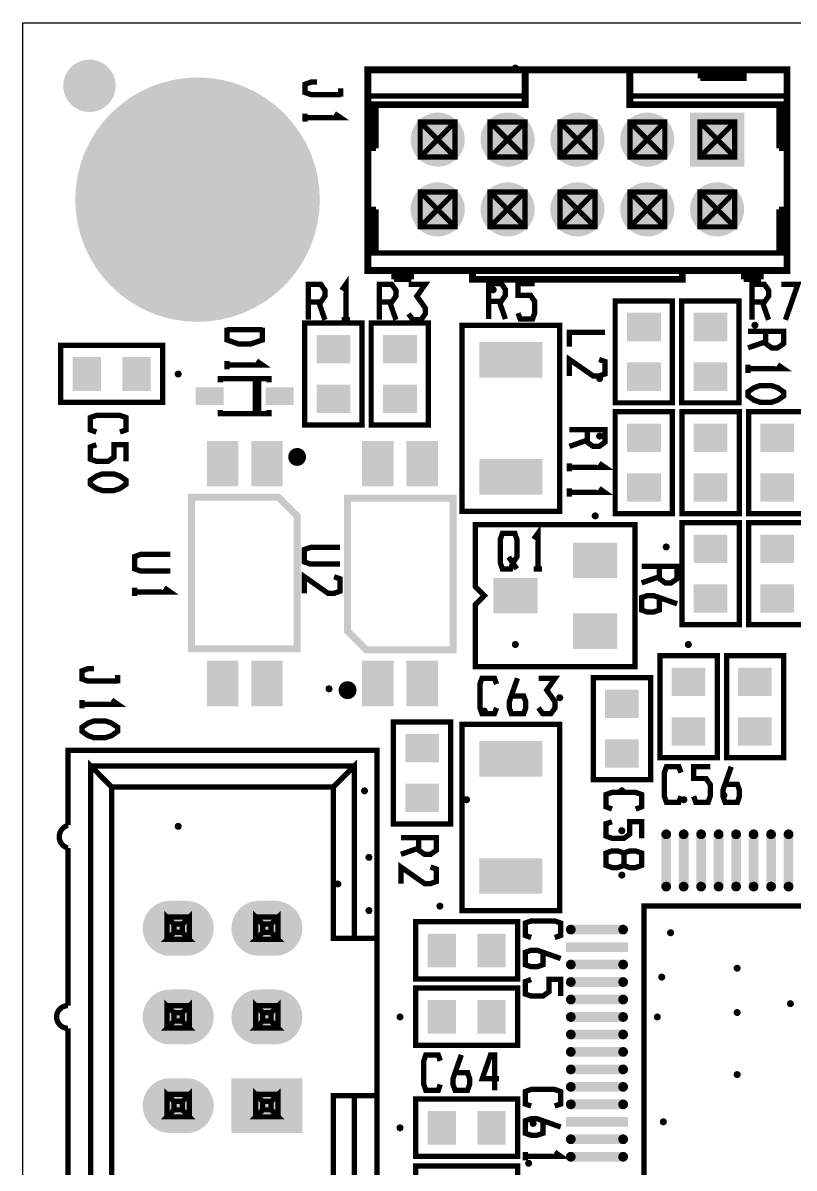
# Model space of a CAD drawing. Extents: x 0 to 118, y -6 to 50.
# Drawn here: x 0 to 22.08, y 17.26 to 50.06 of the extents above; entities that cross this region are included whole.
import ezdxf

# ---------------------------------------------------------------- set-up
doc = ezdxf.new("R2010")
doc.units = 0
doc.header["$MEASUREMENT"] = 0
doc.layers.get('0').update_dxf_attribs({"linetype": 'CONTINUOUS'})
for name, color, linetype in [('22-304-0_DRD', 1, 'CONTINUOUS'), ('22-304-0_SMT', 254, 'CONTINUOUS'), ('22-304-0_SST', 1, 'CONTINUOUS'), ('THRUHOLE_TAP', 11, 'CONTINUOUS')]:
    doc.layers.add(name, color=color, linetype=linetype)

# ---------------------------------------------------------------- blocks, each defined once
blk = doc.blocks.new('RECTANGLE_2')
blk.add_solid([(0.4826, 0.4064), (0.4826, -0.4064), (-0.4826, 0.4064), (-0.4826, -0.4064)])
blk = doc.blocks.new('RECTANGLE_5')
blk.add_solid([(0.9017, 0.508), (0.9017, -0.508), (-0.9017, 0.508), (-0.9017, -0.508)])
blk = doc.blocks.new('RECTANGLE_6')
blk.add_solid([(0.4064, 0.4826), (0.4064, -0.4826), (-0.4064, 0.4826), (-0.4064, -0.4826)])
blk = doc.blocks.new('RECTANGLE_13')
blk.add_solid([(0.40005, 0.25019), (0.40005, -0.25019), (-0.40005, 0.25019), (-0.40005, -0.25019)])
blk = doc.blocks.new('ROUND_18')
at = {"const_width": 3.50012}
blk.add_lwpolyline([(-1.75006, 0, 1), (1.75006, 0, 1)], format="xyb", close=True, dxfattribs=at)
blk = doc.blocks.new('ROUND_20')
at = {"const_width": 0.7747}
blk.add_lwpolyline([(-0.38735, 0, 1), (0.38735, 0, 1)], format="xyb", close=True, dxfattribs=at)
blk = doc.blocks.new('SQUARE_21')
blk.add_solid([(0.7747, 0.7747), (0.7747, -0.7747), (-0.7747, 0.7747), (-0.7747, -0.7747)])
blk = doc.blocks.new('ROUND_22')
at = {"const_width": 0.7493}
blk.add_lwpolyline([(-0.37465, 0, 1), (0.37465, 0, 1)], format="xyb", close=True, dxfattribs=at)
blk = doc.blocks.new('OBLONG_26')
at = {"const_width": 1.5748}
blk.add_lwpolyline([(0.2286, 0), (-0.2286, 0)], dxfattribs=at)
at = {"const_width": 0.7874}
for points in [[(-0.6223, 0, 1), (0.1651, 0, 1)], [(-0.1651, 0, 1), (0.6223, 0, 1)]]:
    blk.add_lwpolyline(points, format="xyb", close=True, dxfattribs=at)
blk = doc.blocks.new('RECTANGLE_27')
blk.add_solid([(1.016, 0.7874), (1.016, -0.7874), (-1.016, 0.7874), (-1.016, -0.7874)])
blk = doc.blocks.new('RECTANGLE_30')
blk.add_solid([(0.635, 0.508), (0.635, -0.508), (-0.635, 0.508), (-0.635, -0.508)])
blk = doc.blocks.new('RECTANGLE_35')
blk.add_solid([(0.44958, 0.65024), (0.44958, -0.65024), (-0.44958, 0.65024), (-0.44958, -0.65024)])
blk = doc.blocks.new('OBLONG_46')
at = {"const_width": 0.2794}
blk.add_lwpolyline([(0.7493, 0), (-0.7493, 0)], dxfattribs=at)
at = {"const_width": 0.1397}
for points in [[(-0.81915, 0, 1), (-0.67945, 0, 1)], [(0.67945, 0, 1), (0.81915, 0, 1)]]:
    blk.add_lwpolyline(points, format="xyb", close=True, dxfattribs=at)
blk = doc.blocks.new('RECTANGLE_47')
blk.add_solid([(0.889, 0.1397), (0.889, -0.1397), (-0.889, 0.1397), (-0.889, -0.1397)])
blk = doc.blocks.new('OBLONG_48')
at = {"const_width": 0.2794}
blk.add_lwpolyline([(0, 0.7493), (0, -0.7493)], dxfattribs=at)
at = {"const_width": 0.1397}
for points in [[(-0.06985, 0.7493, 1), (0.06985, 0.7493, 1)], [(-0.06985, -0.7493, 1), (0.06985, -0.7493, 1)]]:
    blk.add_lwpolyline(points, format="xyb", close=True, dxfattribs=at)
blk = doc.blocks.new('ROUND_87')
at = {"const_width": 0.10033}
blk.add_lwpolyline([(-0.050164, 0, 1), (0.050164, 0, 1)], format="xyb", close=True, dxfattribs=at)
blk = doc.blocks.new('ROUND_90')
at = {"const_width": 0.54991}
blk.add_lwpolyline([(-0.274954, 0, 1), (0.274954, 0, 1)], format="xyb", close=True, dxfattribs=at)
blk = doc.blocks.new('ROUND_91')
at = {"const_width": 0.40005}
blk.add_lwpolyline([(-0.200024, 0, 1), (0.200024, 0, 1)], format="xyb", close=True, dxfattribs=at)
blk = doc.blocks.new('ROUND_83')
at = {"const_width": 1.75006}
blk.add_lwpolyline([(-0.87503, 0, 1), (0.87503, 0, 1)], format="xyb", close=True, dxfattribs=at)

msp = doc.modelspace()

# ---------------------------------------------------------------- linework, layer by layer
at = {"layer": '22-304-0_DRD'}
for p, q in [((0, 0), (0, 50.06086)), ((0, 50.06086), (117.99062, 50.06086))]:
    msp.add_line(p, q, dxfattribs=at)
at = {"layer": '22-304-0_SST'}
for points, const_width in [([(14.3764, 48.71974), (14.3764, 47.71898), (9.87552, 47.71898)], 0.19812), ([(21.3741, 48.71974), (9.87552, 48.71974), (9.87552, 42.96918), (21.87448, 42.96918), (21.87448, 48.71974), (21.3741, 48.71974)], 0.19812), ([(17.3736, 48.71974), (17.3736, 47.71898), (21.87448, 47.71898)], 0.19812), ([(20.64004, 48.72228), (20.64004, 48.47082), (19.38782, 48.47082)], 0.14986), ([(19.38782, 48.72228), (19.38782, 48.47082)], 0.14986), ([(20.64004, 48.72228), (19.38782, 48.72228)], 0.14986), ([(20.64004, 48.67656), (19.38782, 48.67656)], 0.14986), ([(20.64004, 48.54194), (19.38782, 48.54194)], 0.14986), ([(19.45894, 48.72228), (19.45894, 48.47082)], 0.14986), ([(19.59356, 48.72228), (19.59356, 48.47082)], 0.14986), ([(19.72818, 48.72228), (19.72818, 48.47082)], 0.14986), ([(19.86026, 48.72228), (19.86026, 48.47082)], 0.14986), ([(19.99488, 48.72228), (19.99488, 48.47082)], 0.14986), ([(20.1295, 48.72228), (20.1295, 48.47082)], 0.14986), ([(20.26412, 48.72228), (20.26412, 48.47082)], 0.14986), ([(20.39874, 48.72228), (20.39874, 48.47082)], 0.14986), ([(20.53082, 48.72228), (20.53082, 48.47082)], 0.14986), ([(8.41502, 48.36414), (8.24484, 48.36414), (8.0772, 48.30318), (8.0772, 48.06696), (8.24484, 48.00854), (9.0932, 48.00854)], 0.1524), ([(9.0932, 47.94758), (9.0932, 48.18634)], 0.1524), ([(14.37386, 47.97044), (9.87552, 47.97044)], 0.14986), ([(17.37614, 47.97044), (21.87448, 47.97044)], 0.14986), ([(10.1092, 47.72152), (9.85774, 47.72152), (9.85774, 46.4693)], 0.14986), ([(10.1092, 47.6123), (9.85774, 47.6123)], 0.14986), ([(9.92886, 47.72152), (9.92886, 46.4693)], 0.14986), ([(10.06348, 47.72152), (10.06348, 46.4693)], 0.14986), ([(10.1092, 47.72152), (10.1092, 46.4693)], 0.14986), ([(21.89226, 47.72152), (21.6408, 47.72152), (21.6408, 46.4693)], 0.14986), ([(21.89226, 47.6123), (21.6408, 47.6123)], 0.14986), ([(21.71192, 47.72152), (21.71192, 46.4693)], 0.14986), ([(21.84654, 47.72152), (21.84654, 46.4693)], 0.14986), ([(21.89226, 47.72152), (21.89226, 46.4693)], 0.14986), ([(8.0772, 47.22876), (8.0772, 47.46498)], 0.1524), ([(8.0772, 47.34814), (9.0932, 47.34814), (8.92302, 47.46498)], 0.1524), ([(10.1092, 47.48022), (9.85774, 47.48022)], 0.14986), ([(10.1092, 47.3456), (9.85774, 47.3456)], 0.14986), ([(10.1092, 47.21098), (9.85774, 47.21098)], 0.14986), ([(12.37234, 46.22038), (12.37234, 47.22114), (11.37158, 47.22114), (11.37158, 46.22038), (12.37234, 46.22038)], 0.14986), ([(12.37234, 47.22114), (11.37158, 46.22038)], 0.14986), ([(11.37158, 47.22114), (12.37234, 46.22038)], 0.14986), ([(13.3731, 47.22114), (14.37386, 46.22038)], 0.14986), ([(14.37386, 47.22114), (13.3731, 46.22038)], 0.14986), ([(14.37386, 46.22038), (14.37386, 47.22114), (13.3731, 47.22114), (13.3731, 46.22038), (14.37386, 46.22038)], 0.14986), ([(16.37538, 46.22038), (16.37538, 47.22114), (15.37462, 47.22114), (15.37462, 46.22038), (16.37538, 46.22038)], 0.14986), ([(15.37462, 47.22114), (16.37538, 46.22038)], 0.14986), ([(16.37538, 47.22114), (15.37462, 46.22038)], 0.14986), ([(18.3769, 47.22114), (17.37614, 46.22038)], 0.14986), ([(17.37614, 47.22114), (18.3769, 46.22038)], 0.14986), ([(18.3769, 46.22038), (18.3769, 47.22114), (17.37614, 47.22114), (17.37614, 46.22038), (18.3769, 46.22038)], 0.14986), ([(20.37842, 46.22038), (20.37842, 47.22114), (19.37766, 47.22114), (19.37766, 46.22038), (20.37842, 46.22038)], 0.14986), ([(19.37766, 47.22114), (20.37842, 46.22038)], 0.14986), ([(20.37842, 47.22114), (19.37766, 46.22038)], 0.14986), ([(21.89226, 47.48022), (21.6408, 47.48022)], 0.14986), ([(21.89226, 47.3456), (21.6408, 47.3456)], 0.14986), ([(21.89226, 47.21098), (21.6408, 47.21098)], 0.14986), ([(10.1092, 47.07636), (9.85774, 47.07636)], 0.14986), ([(10.1092, 46.94174), (9.85774, 46.94174)], 0.14986), ([(21.89226, 47.07636), (21.6408, 47.07636)], 0.14986), ([(21.89226, 46.94174), (21.6408, 46.94174)], 0.14986), ([(10.1092, 46.80966), (9.85774, 46.80966)], 0.14986), ([(10.1092, 46.67504), (9.85774, 46.67504)], 0.14986), ([(10.1092, 46.54042), (9.85774, 46.54042)], 0.14986), ([(21.89226, 46.80966), (21.6408, 46.80966)], 0.14986), ([(21.89226, 46.67504), (21.6408, 46.67504)], 0.14986), ([(21.89226, 46.54042), (21.6408, 46.54042)], 0.14986), ([(10.1092, 46.4693), (9.85774, 46.4693)], 0.14986), ([(21.89226, 46.4693), (21.6408, 46.4693)], 0.14986), ([(12.37234, 44.21886), (12.37234, 45.21962), (11.37158, 45.21962), (11.37158, 44.21886), (12.37234, 44.21886)], 0.14986), ([(11.37158, 45.21962), (12.37234, 44.21886)], 0.14986), ([(12.37234, 45.21962), (11.37158, 44.21886)], 0.14986), ([(14.37386, 44.21886), (14.37386, 45.21962), (13.3731, 45.21962), (13.3731, 44.21886), (14.37386, 44.21886)], 0.14986), ([(13.3731, 45.21962), (14.37386, 44.21886)], 0.14986), ([(14.37386, 45.21962), (13.3731, 44.21886)], 0.14986), ([(16.37538, 44.21886), (16.37538, 45.21962), (15.37462, 45.21962), (15.37462, 44.21886), (16.37538, 44.21886)], 0.14986), ([(15.37462, 45.21962), (16.37538, 44.21886)], 0.14986), ([(16.37538, 45.21962), (15.37462, 44.21886)], 0.14986), ([(18.3769, 44.21886), (18.3769, 45.21962), (17.37614, 45.21962), (17.37614, 44.21886), (18.3769, 44.21886)], 0.14986), ([(17.37614, 45.21962), (18.3769, 44.21886)], 0.14986), ([(18.3769, 45.21962), (17.37614, 44.21886)], 0.14986), ([(20.37842, 45.21962), (19.37766, 44.21886)], 0.14986), ([(20.37842, 44.21886), (20.37842, 45.21962), (19.37766, 45.21962), (19.37766, 44.21886), (20.37842, 44.21886)], 0.14986), ([(19.37766, 45.21962), (20.37842, 44.21886)], 0.14986), ([(9.85774, 44.71924), (9.85774, 43.46702)], 0.14986), ([(10.1092, 44.71924), (9.85774, 44.71924)], 0.14986), ([(10.1092, 44.61002), (9.85774, 44.61002)], 0.14986), ([(9.92886, 44.71924), (9.92886, 43.46702)], 0.14986), ([(10.06348, 44.71924), (10.06348, 43.46702)], 0.14986), ([(10.1092, 44.71924), (10.1092, 43.46702)], 0.14986), ([(21.6408, 44.71924), (21.6408, 43.46702)], 0.14986), ([(21.89226, 44.71924), (21.6408, 44.71924)], 0.14986), ([(21.89226, 44.61002), (21.6408, 44.61002)], 0.14986), ([(21.71192, 44.71924), (21.71192, 43.46702)], 0.14986), ([(21.84654, 44.71924), (21.84654, 43.46702)], 0.14986), ([(21.89226, 44.71924), (21.89226, 43.46702)], 0.14986), ([(10.1092, 44.47794), (9.85774, 44.47794)], 0.14986), ([(10.1092, 44.34332), (9.85774, 44.34332)], 0.14986), ([(10.1092, 44.2087), (9.85774, 44.2087)], 0.14986), ([(21.89226, 44.47794), (21.6408, 44.47794)], 0.14986), ([(21.89226, 44.34332), (21.6408, 44.34332)], 0.14986), ([(21.89226, 44.2087), (21.6408, 44.2087)], 0.14986), ([(10.1092, 44.07408), (9.85774, 44.07408)], 0.14986), ([(10.1092, 43.93946), (9.85774, 43.93946)], 0.14986), ([(21.89226, 44.07408), (21.6408, 44.07408)], 0.14986), ([(21.89226, 43.93946), (21.6408, 43.93946)], 0.14986), ([(10.1092, 43.80738), (9.85774, 43.80738)], 0.14986), ([(10.1092, 43.67276), (9.85774, 43.67276)], 0.14986), ([(21.89226, 43.80738), (21.6408, 43.80738)], 0.14986), ([(21.89226, 43.67276), (21.6408, 43.67276)], 0.14986), ([(10.1092, 43.53814), (9.85774, 43.53814)], 0.14986), ([(10.1092, 43.46702), (9.85774, 43.46702)], 0.14986), ([(9.87552, 43.46956), (21.87448, 43.46956)], 0.14986), ([(21.89226, 43.53814), (21.6408, 43.53814)], 0.14986), ([(21.89226, 43.46702), (21.6408, 43.46702)], 0.14986), ([(10.62228, 42.96918), (10.62228, 42.71772)], 0.14986), ([(11.12266, 42.96918), (10.62228, 42.96918)], 0.14986), ([(11.12266, 42.92346), (10.62228, 42.92346)], 0.14986), ([(10.6934, 42.96918), (10.6934, 42.71772)], 0.14986), ([(10.82802, 42.96918), (10.82802, 42.71772)], 0.14986), ([(10.9601, 42.96918), (10.9601, 42.71772)], 0.14986), ([(11.09472, 42.96918), (11.09472, 42.71772)], 0.14986), ([(11.12266, 42.96918), (11.12266, 42.71772)], 0.14986), ([(19.87804, 42.96918), (18.87728, 42.96918), (18.87728, 42.71772), (12.87272, 42.71772), (12.87272, 42.96918)], 0.19812), ([(21.13026, 42.96918), (20.62988, 42.96918), (20.62988, 42.71772)], 0.14986), ([(21.13026, 42.92346), (20.62988, 42.92346)], 0.14986), ([(20.69846, 42.96918), (20.69846, 42.71772)], 0.14986), ([(20.83308, 42.96918), (20.83308, 42.71772)], 0.14986), ([(20.9677, 42.96918), (20.9677, 42.71772)], 0.14986), ([(21.10232, 42.96918), (21.10232, 42.71772)], 0.14986), ([(21.13026, 42.96918), (21.13026, 42.71772)], 0.14986), ([(8.17118, 42.06494), (8.52678, 42.06494), (8.64616, 42.23512), (8.64616, 42.40276), (8.52678, 42.57294), (8.17118, 42.57294), (8.17118, 41.55694)], 0.1524), ([(9.2456, 41.55694), (9.2456, 42.57294), (9.12876, 42.40276)], 0.1524), ([(10.20318, 42.06494), (10.55878, 42.06494), (10.67816, 42.23512), (10.67816, 42.40276), (10.55878, 42.57294), (10.20318, 42.57294), (10.20318, 41.55694)], 0.1524), ([(11.12266, 42.78884), (10.62228, 42.78884)], 0.14986), ([(11.12266, 42.71772), (10.62228, 42.71772)], 0.14986), ([(11.04138, 41.72712), (11.16076, 41.55694), (11.39698, 41.55694), (11.51636, 41.72712), (11.51636, 41.89476), (11.2776, 42.23512), (11.51636, 42.57294), (11.04138, 42.57294)], 0.1524), ([(13.33754, 42.0878), (13.69314, 42.0878), (13.81252, 42.25544), (13.81252, 42.42562), (13.69314, 42.5958), (13.33754, 42.5958), (13.33754, 41.5798)], 0.1524), ([(14.17574, 41.74744), (14.23416, 41.5798), (14.58976, 41.5798), (14.65072, 41.74744), (14.65072, 42.0878), (14.53134, 42.25544), (14.17574, 42.25544), (14.17574, 42.5958), (14.65072, 42.5958)], 0.1524), ([(21.13026, 42.78884), (20.62988, 42.78884)], 0.14986), ([(21.13026, 42.71772), (20.62988, 42.71772)], 0.14986), ([(20.87118, 42.06494), (21.22678, 42.06494), (21.34616, 42.23512), (21.34616, 42.40276), (21.22678, 42.57294), (20.87118, 42.57294), (20.87118, 41.55694)], 0.1524), ([(21.82876, 41.55694), (22.18436, 42.57294), (21.70938, 42.57294)], 0.1524), ([(8.46836, 42.06494), (8.64616, 41.55694)], 0.1524), ([(10.50036, 42.06494), (10.67816, 41.55694)], 0.1524), ([(13.63472, 42.0878), (13.81252, 41.5798)], 0.1524), ([(16.9545, 42.1005), (16.9545, 39.1795), (18.5928, 39.1795), (18.5928, 42.1005), (16.9545, 42.1005)], 0.1524), ([(18.8595, 42.1005), (18.8595, 39.1795), (20.4978, 39.1795), (20.4978, 42.1005), (18.8595, 42.1005)], 0.1524), ([(21.16836, 42.06494), (21.34616, 41.55694)], 0.1524), ([(5.842, 41.33596), (5.842, 40.98036), (6.17982, 40.86352), (6.51764, 40.86352), (6.858, 40.98036), (6.858, 41.33596)], 0.1524), ([(5.842, 41.27754), (6.858, 41.27754)], 0.1524), ([(8.0645, 41.4655), (8.0645, 38.5445), (9.7028, 38.5445), (9.7028, 41.4655), (8.0645, 41.4655)], 0.1524), ([(9.36498, 41.55694), (9.12876, 41.55694)], 0.1524), ([(9.9695, 41.4655), (9.9695, 38.5445), (11.6078, 38.5445), (11.6078, 41.4655), (9.9695, 41.4655)], 0.1524), ([(15.367, 36.068), (12.573, 36.068), (12.573, 41.402), (15.367, 41.402), (15.367, 36.068)], 0.1524), ([(15.6464, 40.78732), (15.6464, 41.20134), (16.6624, 41.20134)], 0.1524), ([(21.26742, 41.22928), (21.26742, 40.87368), (21.43506, 40.7543), (21.60524, 40.7543), (21.77542, 40.87368), (21.77542, 41.22928), (20.75942, 41.22928)], 0.1524), ([(21.26742, 40.9321), (20.75942, 40.7543)], 0.1524), ([(4.0005, 40.8305), (1.0795, 40.8305), (1.0795, 39.1922), (4.0005, 39.1922), (4.0005, 40.8305)], 0.1524), ([(5.842, 40.14216), (5.842, 40.38092)], 0.1524), ([(5.842, 40.26154), (6.858, 40.26154), (6.68782, 40.38092)], 0.1524), ([(15.6464, 39.94912), (15.6464, 40.42156), (16.32458, 39.94912), (16.49476, 39.94912), (16.6624, 40.00754), (16.6624, 40.36314), (16.49476, 40.42156)], 0.1524), ([(20.75942, 40.03548), (20.75942, 40.2717)], 0.1524), ([(20.75942, 40.15486), (21.77542, 40.15486), (21.60524, 40.2717)], 0.1524), ([(7.0485, 39.76878), (7.0485, 39.87038), (5.6515, 39.87038), (5.6515, 39.76878)], 0.1524), ([(6.74878, 38.86962), (6.64972, 38.86962), (6.64972, 39.87038), (6.74878, 39.87038), (6.74878, 38.86962)], 0.1524), ([(20.75942, 39.49446), (20.92706, 39.6113), (21.09724, 39.67226), (21.43506, 39.67226), (21.60524, 39.6113), (21.77542, 39.49446), (21.77542, 39.37508), (21.60524, 39.2557), (21.43506, 39.19728), (21.09724, 39.19728), (20.92706, 39.2557), (20.75942, 39.37508), (20.75942, 39.49446)], 0.1524), ([(5.6515, 38.97122), (5.6515, 38.86962), (7.0485, 38.86962), (7.0485, 38.97122)], 0.1524), ([(2.10312, 38.34384), (1.93294, 38.40226), (1.93294, 38.75786), (2.10312, 38.81882), (2.77876, 38.81882), (2.94894, 38.75786), (2.94894, 38.40226), (2.77876, 38.34384)], 0.1524), ([(16.9545, 38.9255), (16.9545, 36.0045), (18.5928, 36.0045), (18.5928, 38.9255), (16.9545, 38.9255)], 0.1524), ([(20.5105, 36.0045), (20.5105, 38.9255), (18.8722, 38.9255), (18.8722, 36.0045), (20.5105, 36.0045)], 0.1524), ([(22.4155, 36.0045), (22.4155, 38.9255), (20.7772, 38.9255), (20.7772, 36.0045), (22.4155, 36.0045)], 0.1524), ([(16.1544, 38.40734), (16.1544, 38.05174), (16.32458, 37.93236), (16.49476, 37.93236), (16.6624, 38.05174), (16.6624, 38.40734), (15.6464, 38.40734)], 0.1524), ([(2.10312, 37.98062), (1.93294, 37.91966), (1.93294, 37.56406), (2.10312, 37.50564), (2.44094, 37.50564), (2.61112, 37.62502), (2.61112, 37.98062), (2.94894, 37.98062), (2.94894, 37.50564)], 0.1524), ([(16.1544, 38.11016), (15.6464, 37.93236)], 0.1524), ([(8.01878, 37.68852), (7.68096, 37.68852)], 0.1524), ([(7.7724, 37.79012), (7.7724, 37.46754)], 0.1524), ([(7.90956, 37.79774), (7.90956, 37.45992)], 0.1524), ([(8.01116, 37.55136), (7.68858, 37.55136)], 0.1524), ([(15.6464, 37.21354), (15.6464, 37.44976)], 0.1524), ([(15.6464, 37.33292), (16.6624, 37.33292), (16.49476, 37.44976)], 0.1524), ([(1.93294, 36.96462), (2.10312, 37.08146), (2.27076, 37.14242), (2.61112, 37.14242), (2.77876, 37.08146), (2.94894, 36.96462), (2.94894, 36.84524), (2.77876, 36.72586), (2.61112, 36.66744), (2.27076, 36.66744), (2.10312, 36.72586), (1.93294, 36.84524), (1.93294, 36.96462)], 0.1524), ([(15.6464, 36.49472), (15.6464, 36.73094)], 0.1524), ([(15.6464, 36.61156), (16.6624, 36.61156), (16.49476, 36.73094)], 0.1524), ([(7.8486, 35.941), (7.8486, 32.131), (4.826, 32.131), (4.826, 36.4744), (7.3152, 36.4744), (7.8486, 35.941)], 0.20066), ([(9.2964, 32.639), (9.2964, 36.449), (12.319, 36.449), (12.319, 32.1056), (9.8298, 32.1056), (9.2964, 32.639)], 0.20066), ([(17.526, 31.623), (17.526, 35.687), (12.954, 35.687), (12.954, 33.909), (13.208, 33.655), (12.954, 33.401), (12.954, 31.623), (17.526, 31.623)], 0.1524), ([(20.5105, 32.8295), (20.5105, 35.7505), (18.8722, 35.7505), (18.8722, 32.8295), (20.5105, 32.8295)], 0.1524), ([(22.4155, 32.8295), (22.4155, 35.7505), (20.7772, 35.7505), (20.7772, 32.8295), (22.4155, 32.8295)], 0.1524), ([(13.66774, 34.5948), (13.72616, 34.42462), (13.96238, 34.42462), (14.02334, 34.5948), (14.14018, 34.76498), (14.14018, 35.27298), (14.08176, 35.44062), (13.72616, 35.44062), (13.66774, 35.27298), (13.66774, 34.5948)], 0.1524), ([(14.74216, 34.42462), (14.74216, 35.44062), (14.62278, 35.27298)], 0.1524), ([(9.07542, 34.56178), (8.2296, 34.56178), (8.05942, 34.62274), (8.05942, 34.97834), (8.2296, 35.03676), (9.07542, 35.03676)], 0.1524), ([(4.2164, 34.36366), (3.36804, 34.36366), (3.2004, 34.42208), (3.2004, 34.77768), (3.36804, 34.83864), (4.2164, 34.83864)], 0.1524), ([(13.90396, 34.76498), (14.14018, 34.42462)], 0.1524), ([(14.86154, 34.42462), (14.62278, 34.42462)], 0.1524), ([(18.21942, 34.49828), (18.21942, 34.14268), (18.38706, 34.0233), (18.55724, 34.0233), (18.72742, 34.14268), (18.72742, 34.49828), (17.71142, 34.49828)], 0.1524), ([(8.05942, 33.72358), (8.05942, 34.19856), (8.7376, 33.72358), (8.90778, 33.72358), (9.07542, 33.78454), (9.07542, 34.14014), (8.90778, 34.19856)], 0.1524), ([(18.21942, 34.2011), (17.71142, 34.0233)], 0.1524), ([(3.2004, 33.64484), (3.2004, 33.88106)], 0.1524), ([(3.2004, 33.76168), (4.2164, 33.76168), (4.04622, 33.88106)], 0.1524), ([(18.21942, 33.60166), (18.21942, 33.24606), (18.04924, 33.1851), (17.87906, 33.1851), (17.71142, 33.24606), (17.71142, 33.60166), (17.87906, 33.66008), (18.04924, 33.66008), (18.72742, 33.42386)], 0.1524), ([(19.8755, 29.0195), (19.8755, 31.9405), (18.2372, 31.9405), (18.2372, 29.0195), (19.8755, 29.0195)], 0.1524), ([(21.7805, 29.0195), (21.7805, 31.9405), (20.1422, 31.9405), (20.1422, 29.0195), (21.7805, 29.0195)], 0.1524), ([(2.032, 31.56458), (1.86182, 31.56458), (1.69418, 31.50362), (1.69418, 31.2674), (1.86182, 31.20898), (2.71018, 31.20898)], 0.1524), ([(2.71018, 31.14802), (2.71018, 31.38678)], 0.1524), ([(9.21512, 31.11246), (9.21512, 30.78734)], 0.1524), ([(9.35228, 31.12008), (9.35228, 30.77972)], 0.1524), ([(13.55852, 30.44444), (13.49756, 30.2768), (13.14196, 30.2768), (13.08354, 30.44444), (13.08354, 31.12262), (13.14196, 31.2928), (13.49756, 31.2928), (13.55852, 31.12262)], 0.1524), ([(13.98016, 30.7848), (14.33576, 30.7848), (14.39672, 30.61462), (14.39672, 30.44444), (14.33576, 30.2768), (13.98016, 30.2768), (13.92174, 30.44444), (13.92174, 30.61462), (14.15796, 31.2928)], 0.1524), ([(14.75994, 30.44444), (14.87932, 30.2768), (15.11554, 30.2768), (15.23492, 30.44444), (15.23492, 30.61462), (14.99616, 30.95244), (15.23492, 31.2928), (14.75994, 31.2928)], 0.1524), ([(17.9705, 28.3845), (17.9705, 31.3055), (16.3322, 31.3055), (16.3322, 28.3845), (17.9705, 28.3845)], 0.1524), ([(9.46404, 31.00832), (9.12368, 31.00832)], 0.1524), ([(9.45642, 30.87116), (9.1313, 30.87116)], 0.1524), ([(1.69418, 30.4292), (1.69418, 30.66542)], 0.1524), ([(1.69418, 30.54858), (2.71018, 30.54858), (2.54, 30.66542)], 0.1524), ([(1.69418, 29.88818), (1.86182, 30.00502), (2.032, 30.06598), (2.36982, 30.06598), (2.54, 30.00502), (2.71018, 29.88818), (2.71018, 29.7688), (2.54, 29.64942), (2.36982, 29.591), (2.032, 29.591), (1.86182, 29.64942), (1.69418, 29.7688), (1.69418, 29.88818)], 0.1524), ([(10.6045, 30.0355), (10.6045, 27.1145), (12.2428, 27.1145), (12.2428, 30.0355), (10.6045, 30.0355)], 0.1524), ([(15.367, 24.638), (12.573, 24.638), (12.573, 29.972), (15.367, 29.972), (15.367, 24.638)], 0.1524), ([(1.29032, 27.07894), (1.29032, 29.23032), (10.13968, 29.23032), (10.13968, 23.84044), (9.48944, 23.84044), (9.48944, 28.78074), (8.89, 28.17876), (2.54, 28.17876)], 0.1524), ([(2.54, 14.9987), (2.54, 28.17876), (1.94056, 28.78074), (1.94056, 14.39926), (2.54, 14.9987), (8.89, 14.9987), (9.48944, 14.39926), (1.94056, 14.39926)], 0.1524), ([(9.48944, 28.78074), (1.94056, 28.78074)], 0.1524), ([(18.83664, 27.91206), (18.77822, 27.74188), (18.42262, 27.74188), (18.36166, 27.91206), (18.36166, 28.5877), (18.42262, 28.75788), (18.77822, 28.75788), (18.83664, 28.5877)], 0.1524), ([(19.19986, 27.91206), (19.26082, 27.74188), (19.61642, 27.74188), (19.67484, 27.91206), (19.67484, 28.24988), (19.55546, 28.42006), (19.19986, 28.42006), (19.19986, 28.75788), (19.67484, 28.75788)], 0.1524), ([(20.09902, 28.24988), (20.45462, 28.24988), (20.51304, 28.0797), (20.51304, 27.91206), (20.45462, 27.74188), (20.09902, 27.74188), (20.03806, 27.91206), (20.03806, 28.0797), (20.27682, 28.75788)], 0.1524), ([(8.89, 28.17876), (8.89, 23.84044), (9.48944, 23.84044)], 0.1524), ([(16.86306, 27.5463), (16.69542, 27.60726), (16.69542, 27.96286), (16.86306, 28.02128), (17.54124, 28.02128), (17.71142, 27.96286), (17.71142, 27.60726), (17.54124, 27.5463)], 0.1524), ([(16.86306, 27.18308), (16.69542, 27.12466), (16.69542, 26.76906), (16.86306, 26.7081), (17.20342, 26.7081), (17.37106, 26.82748), (17.37106, 27.18308), (17.71142, 27.18308), (17.71142, 26.7081)], 0.1524), ([(11.3284, 26.72334), (11.3284, 26.36774), (11.49858, 26.24836), (11.66876, 26.24836), (11.8364, 26.36774), (11.8364, 26.72334), (10.8204, 26.72334)], 0.1524), ([(1.29032, 21.91512), (1.29032, 26.4287)], 0.1524), ([(11.3284, 26.42616), (10.8204, 26.24836)], 0.1524), ([(17.20342, 25.93086), (17.37106, 25.8699), (17.54124, 25.8699), (17.71142, 25.93086), (17.71142, 26.28646), (17.54124, 26.34488), (17.37106, 26.34488), (17.20342, 26.28646), (17.20342, 25.93086), (17.03324, 25.8699), (16.86306, 25.8699), (16.69542, 25.93086), (16.69542, 26.28646), (16.86306, 26.34488), (17.03324, 26.34488), (17.20342, 26.28646)], 0.1524), ([(10.8204, 25.41016), (10.8204, 25.88514), (11.49858, 25.41016), (11.66876, 25.41016), (11.8364, 25.47112), (11.8364, 25.82672), (11.66876, 25.88514)], 0.1524), ([(4.32562, 24.01062), (4.12496, 23.80996), (4.76504, 23.80996), (4.56438, 24.01062), (4.32562, 24.01062), (4.32562, 24.24938), (4.12496, 24.45004), (4.12496, 23.80996)], 0.1524), ([(4.32562, 24.24938), (4.56438, 24.24938), (4.76504, 24.45004), (4.76504, 23.80996)], 0.1524), ([(6.86562, 24.01062), (6.66496, 23.80996), (7.30504, 23.80996), (7.10438, 24.01062), (6.86562, 24.01062), (6.86562, 24.24938), (6.66496, 24.45004), (6.66496, 23.80996)], 0.1524), ([(6.86562, 24.24938), (7.10438, 24.24938), (7.30504, 24.45004), (7.30504, 23.80996)], 0.1524), ([(18.923, 15.875), (26.67, 15.875), (26.67, 24.765), (17.78, 24.765), (17.78, 17.018), (18.923, 15.875)], 0.1524), ([(4.12496, 24.45004), (4.76504, 24.45004)], 0.1524), ([(4.56438, 24.01062), (4.56438, 24.24938)], 0.1524), ([(6.66496, 24.45004), (7.30504, 24.45004)], 0.1524), ([(7.10438, 24.01062), (7.10438, 24.24938)], 0.1524), ([(14.1605, 24.3205), (11.2395, 24.3205), (11.2395, 22.6822), (14.1605, 22.6822), (14.1605, 24.3205)], 0.1524), ([(14.54912, 23.86584), (14.37894, 23.92426), (14.37894, 24.27986), (14.54912, 24.34082), (15.22476, 24.34082), (15.39494, 24.27986), (15.39494, 23.92426), (15.22476, 23.86584)], 0.1524), ([(10.13968, 23.84044), (10.13968, 19.33956), (10.13968, 13.94968), (1.29032, 13.94968), (1.29032, 16.09852)], 0.1524), ([(14.88694, 23.44166), (14.88694, 23.08606), (14.71676, 23.02764), (14.54912, 23.02764), (14.37894, 23.08606), (14.37894, 23.44166), (14.54912, 23.50262), (14.71676, 23.50262), (15.39494, 23.26386)], 0.1524), ([(14.54912, 22.66442), (14.37894, 22.60346), (14.37894, 22.24786), (14.54912, 22.18944), (14.88694, 22.18944), (15.05712, 22.30882), (15.05712, 22.66442), (15.39494, 22.66442), (15.39494, 22.18944)], 0.1524), ([(14.1605, 22.4155), (11.2395, 22.4155), (11.2395, 20.7772), (14.1605, 20.7772), (14.1605, 22.4155)], 0.1524), ([(4.32562, 21.47062), (4.12496, 21.26996), (4.76504, 21.26996), (4.56438, 21.47062), (4.32562, 21.47062), (4.32562, 21.70938), (4.12496, 21.91004), (4.12496, 21.26996)], 0.1524), ([(4.12496, 21.91004), (4.76504, 21.91004)], 0.1524), ([(4.32562, 21.70938), (4.56438, 21.70938), (4.76504, 21.91004), (4.76504, 21.26996)], 0.1524), ([(6.86562, 21.47062), (6.66496, 21.26996), (7.30504, 21.26996), (7.10438, 21.47062), (6.86562, 21.47062), (6.86562, 21.70938), (6.66496, 21.91004), (6.66496, 21.26996)], 0.1524), ([(6.66496, 21.91004), (7.30504, 21.91004)], 0.1524), ([(6.86562, 21.70938), (7.10438, 21.70938), (7.30504, 21.91004), (7.30504, 21.26996)], 0.1524), ([(4.56438, 21.47062), (4.56438, 21.70938)], 0.1524), ([(7.10438, 21.47062), (7.10438, 21.70938)], 0.1524), ([(1.29032, 16.74876), (1.29032, 21.26488)], 0.1524), ([(11.94816, 19.65706), (11.88974, 19.48942), (11.53414, 19.48942), (11.47572, 19.65706), (11.47572, 20.33524), (11.53414, 20.50542), (11.88974, 20.50542), (11.94816, 20.33524)], 0.1524), ([(12.37234, 19.99742), (12.72794, 19.99742), (12.78636, 19.82724), (12.78636, 19.65706), (12.72794, 19.48942), (12.37234, 19.48942), (12.31392, 19.65706), (12.31392, 19.82724), (12.55014, 20.50542)], 0.1524), ([(13.62456, 19.82724), (13.15212, 19.82724), (13.38834, 20.50542), (13.50772, 20.50542), (13.50772, 19.48942)], 0.1524), ([(4.32562, 18.93062), (4.12496, 18.72996), (4.76504, 18.72996), (4.56438, 18.93062), (4.32562, 18.93062), (4.32562, 19.16938), (4.12496, 19.37004), (4.12496, 18.72996)], 0.1524), ([(4.12496, 19.37004), (4.76504, 19.37004)], 0.1524), ([(4.32562, 19.16938), (4.56438, 19.16938), (4.76504, 19.37004), (4.76504, 18.72996)], 0.1524), ([(6.86562, 18.93062), (6.66496, 18.72996), (7.30504, 18.72996), (7.10438, 18.93062), (6.86562, 18.93062), (6.86562, 19.16938), (6.66496, 19.37004), (6.66496, 18.72996)], 0.1524), ([(6.66496, 19.37004), (7.30504, 19.37004)], 0.1524), ([(6.86562, 19.16938), (7.10438, 19.16938), (7.30504, 19.37004), (7.30504, 18.72996)], 0.1524), ([(8.89, 14.9987), (8.89, 19.33956), (9.48944, 19.33956), (9.48944, 14.39926)], 0.1524), ([(10.13968, 19.33956), (9.48944, 19.33956)], 0.1524), ([(14.54912, 19.03984), (14.37894, 19.09826), (14.37894, 19.45386), (14.54912, 19.51482), (15.22476, 19.51482), (15.39494, 19.45386), (15.39494, 19.09826), (15.22476, 19.03984)], 0.1524), ([(4.56438, 18.93062), (4.56438, 19.16938)], 0.1524), ([(7.10438, 18.93062), (7.10438, 19.16938)], 0.1524), ([(14.1605, 19.2405), (11.2395, 19.2405), (11.2395, 17.6022), (14.1605, 17.6022), (14.1605, 19.2405)], 0.1524), ([(14.88694, 18.61566), (14.88694, 18.26006), (14.71676, 18.20164), (14.54912, 18.20164), (14.37894, 18.26006), (14.37894, 18.61566), (14.54912, 18.67662), (14.71676, 18.67662), (15.39494, 18.43786)], 0.1524), ([(14.37894, 17.48282), (14.37894, 17.71904)], 0.1524), ([(14.37894, 17.59966), (15.39494, 17.59966), (15.22476, 17.71904)], 0.1524), ([(11.2395, 15.6845), (14.1605, 15.6845), (14.1605, 17.3228), (11.2395, 17.3228), (11.2395, 15.6845)], 0.1524)]:
    msp.add_lwpolyline(points, dxfattribs=dict(at, const_width=const_width))
at = {"layer": '22-304-0_SST', "const_width": 0.1524}
for points in [[(7.8486, 37.8079, 0.4142136), (7.6708, 37.6301)], [(8.02894, 37.6301, 0.4142136), (7.8486, 37.81044)], [(7.6708, 37.6301, 0.4142136), (7.8486, 37.4523)], [(7.8486, 37.44976, 0.4142136), (8.02894, 37.6301)], [(9.29386, 31.13024, 0.4142136), (9.11352, 30.9499)], [(9.4742, 30.9499, 0.4142136), (9.29386, 31.13024)], [(9.11352, 30.9499, 0.4142136), (9.29386, 30.76956)], [(9.29386, 30.76956, 0.4142136), (9.4742, 30.9499)], [(1.29032, 27.07894, 0.3400612), (1.0414, 26.75382)], [(1.03886, 26.75382, 0.3400608), (1.29032, 26.4287)], [(1.29032, 21.91512, 0.4142136), (0.9652, 21.59)], [(0.9652, 21.59, 0.4142136), (1.29032, 21.26488)]]:
    msp.add_lwpolyline(points, format="xyb", dxfattribs=at)

# ---------------------------------------------------------------- block references
at = {"layer": '22-304-0_SMT'}
for name, p in [('ROUND_22', (1.905, 48.26)), ('ROUND_18', (4.99872, 44.99864)), ('ROUND_20', (11.8745, 46.71822)), ('ROUND_20', (13.87602, 46.71822)), ('ROUND_20', (15.875, 46.71822)), ('ROUND_20', (17.87398, 46.71822)), ('SQUARE_21', (19.87296, 46.71822)), ('ROUND_20', (11.8745, 44.71924)), ('ROUND_20', (13.87602, 44.71924)), ('ROUND_20', (15.875, 44.71924)), ('ROUND_20', (17.87398, 44.71924)), ('ROUND_20', (19.87296, 44.71924)), ('RECTANGLE_2', (17.78, 41.3512)), ('RECTANGLE_2', (19.685, 41.3512)), ('RECTANGLE_2', (8.89, 40.7162)), ('RECTANGLE_2', (10.795, 40.7162)), ('RECTANGLE_5', (13.97, 40.4114)), ('RECTANGLE_6', (1.8288, 40.005)), ('RECTANGLE_6', (3.2512, 40.005)), ('RECTANGLE_2', (17.78, 39.9288)), ('RECTANGLE_2', (19.685, 39.9288)), ('RECTANGLE_2', (8.89, 39.2938)), ('RECTANGLE_2', (10.795, 39.2938)), ('RECTANGLE_13', (5.34924, 39.37)), ('RECTANGLE_13', (7.35076, 39.37)), ('RECTANGLE_2', (17.78, 38.1762)), ('RECTANGLE_2', (19.685, 38.1762)), ('RECTANGLE_2', (21.59, 38.1762)), ('RECTANGLE_35', (5.715, 37.4396)), ('RECTANGLE_35', (6.985, 37.4396)), ('RECTANGLE_35', (10.16, 37.4396)), ('RECTANGLE_35', (11.43, 37.4396)), ('RECTANGLE_5', (13.97, 37.0586)), ('RECTANGLE_2', (17.78, 36.7538)), ('RECTANGLE_2', (19.685, 36.7538)), ('RECTANGLE_2', (21.59, 36.7538)), ('RECTANGLE_30', (16.383, 34.671)), ('RECTANGLE_2', (19.685, 35.0012)), ('RECTANGLE_2', (21.59, 35.0012)), ('RECTANGLE_30', (14.097, 33.655)), ('RECTANGLE_2', (19.685, 33.5788)), ('RECTANGLE_2', (21.59, 33.5788)), ('RECTANGLE_30', (16.383, 32.639)), ('RECTANGLE_35', (5.715, 31.1404)), ('RECTANGLE_35', (6.985, 31.1404)), ('RECTANGLE_35', (10.16, 31.1404)), ('RECTANGLE_35', (11.43, 31.1404)), ('RECTANGLE_2', (19.05, 31.1912)), ('RECTANGLE_2', (20.955, 31.1912)), ('RECTANGLE_2', (17.145, 30.5562)), ('RECTANGLE_2', (19.05, 29.7688)), ('RECTANGLE_2', (20.955, 29.7688)), ('RECTANGLE_2', (11.43, 29.2862)), ('RECTANGLE_2', (17.145, 29.1338)), ('RECTANGLE_5', (13.97, 28.9814)), ('RECTANGLE_2', (11.43, 27.8638)), ('OBLONG_48', (18.415, 26.0731)), ('OBLONG_48', (18.91538, 26.0731)), ('OBLONG_48', (19.41576, 26.0731)), ('OBLONG_48', (19.91614, 26.0731)), ('OBLONG_48', (20.41652, 26.0731)), ('OBLONG_48', (20.9169, 26.0731)), ('OBLONG_48', (21.41728, 26.0731)), ('OBLONG_48', (21.91766, 26.0731)), ('RECTANGLE_5', (13.97, 25.6286)), ('OBLONG_26', (4.445, 24.13)), ('OBLONG_26', (6.985, 24.13)), ('RECTANGLE_6', (11.9888, 23.495)), ('RECTANGLE_6', (13.4112, 23.495)), ('OBLONG_46', (16.4338, 24.0919)), ('RECTANGLE_47', (16.4338, 23.59152)), ('OBLONG_46', (16.4338, 23.09114)), ('OBLONG_46', (16.4338, 22.59076)), ('OBLONG_26', (4.445, 21.59)), ('OBLONG_26', (6.985, 21.59)), ('RECTANGLE_6', (11.9888, 21.59)), ('RECTANGLE_6', (13.4112, 21.59)), ('OBLONG_46', (16.4338, 22.09038)), ('OBLONG_46', (16.4338, 21.59)), ('OBLONG_46', (16.4338, 21.08962)), ('OBLONG_46', (16.4338, 20.58924)), ('OBLONG_46', (16.4338, 20.08886)), ('OBLONG_26', (4.445, 19.05)), ('RECTANGLE_27', (6.985, 19.05)), ('OBLONG_46', (16.4338, 19.58848)), ('OBLONG_46', (16.4338, 19.0881)), ('RECTANGLE_6', (11.9888, 18.415)), ('RECTANGLE_6', (13.4112, 18.415)), ('RECTANGLE_47', (16.4338, 18.58772)), ('OBLONG_46', (16.4338, 18.08734)), ('OBLONG_46', (16.4338, 17.58696))]:
    msp.add_blockref(name, p, dxfattribs=at)
at = {"layer": 'THRUHOLE_TAP'}
for name, p in [('ROUND_87', (14.097, 48.768)), ('ROUND_91', (11.8745, 46.71822)), ('ROUND_91', (13.87602, 46.71822)), ('ROUND_91', (15.875, 46.71822)), ('ROUND_91', (17.87398, 46.71822)), ('ROUND_91', (19.87296, 46.71822)), ('ROUND_83', (4.99872, 44.99864)), ('ROUND_91', (11.8745, 44.71924)), ('ROUND_91', (13.87602, 44.71924)), ('ROUND_91', (15.875, 44.71924)), ('ROUND_91', (17.87398, 44.71924)), ('ROUND_91', (19.87296, 44.71924)), ('ROUND_87', (13.462, 42.418)), ('ROUND_87', (20.955, 41.402)), ('ROUND_87', (4.445, 40.005)), ('ROUND_87', (16.51, 39.878)), ('ROUND_87', (16.51, 38.227)), ('ROUND_87', (16.383, 35.941)), ('ROUND_87', (18.415, 35.052)), ('ROUND_87', (14.097, 32.258)), ('ROUND_87', (19.05, 32.258)), ('ROUND_87', (8.763, 30.988)), ('ROUND_87', (15.367, 30.734)), ('ROUND_87', (13.208, 30.353)), ('ROUND_87', (9.779, 28.067)), ('ROUND_87', (12.7, 27.813)), ('ROUND_87', (17.145, 28.067)), ('ROUND_87', (18.923, 27.813)), ('ROUND_87', (20.066, 27.94)), ('ROUND_87', (4.445, 27.051)), ('ROUND_87', (17.145, 26.924)), ('ROUND_87', (9.906, 26.162)), ('ROUND_87', (17.145, 25.654)), ('ROUND_87', (9.017, 25.4)), ('ROUND_90', (4.445, 24.13)), ('ROUND_90', (6.985, 24.13)), ('ROUND_87', (9.906, 24.638)), ('ROUND_87', (11.938, 24.765)), ('ROUND_87', (18.542, 24.003)), ('ROUND_87', (20.447, 22.987)), ('ROUND_87', (18.288, 22.733)), ('ROUND_90', (4.445, 21.59)), ('ROUND_90', (6.985, 21.59)), ('ROUND_87', (21.971, 21.971)), ('ROUND_87', (10.795, 21.59)), ('ROUND_87', (18.161, 21.59)), ('ROUND_87', (20.447, 21.717)), ('ROUND_87', (20.447, 19.939)), ('ROUND_90', (4.445, 19.05)), ('ROUND_90', (6.985, 19.05)), ('ROUND_87', (10.795, 18.415)), ('ROUND_87', (14.605, 18.542)), ('ROUND_87', (18.33372, 18.58772)), ('ROUND_87', (14.478, 17.399))]:
    msp.add_blockref(name, p, dxfattribs=at)

doc.saveas('drawing.dxf')
